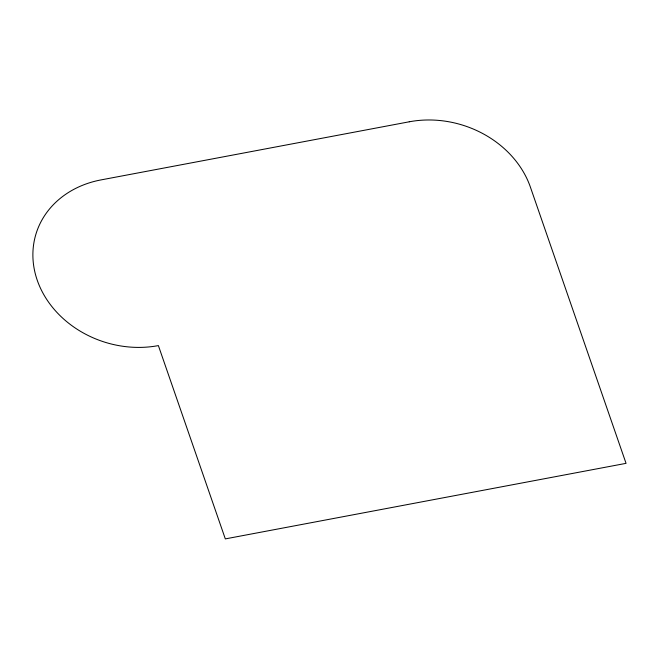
<?xml version="1.0" encoding="UTF-8"?>
<svg xmlns="http://www.w3.org/2000/svg" width="659" height="659" viewBox="0 0 659 659"><rect width="100%" height="100%" fill="white"/><g stroke="black" fill="none" stroke-linecap="round" stroke-linejoin="round"><path stroke-width="0.99" d="M409.264 121.791L101.008 179.907A98.051 83.24 17.3 0 0 37.225 280.182A98.051 83.24 17.3 0 0 158.382 345.596L225.32 538.897L626.05 463.351L530.429 187.205A98.051 83.24 17.3 0 0 409.264 121.791"/></g></svg>
